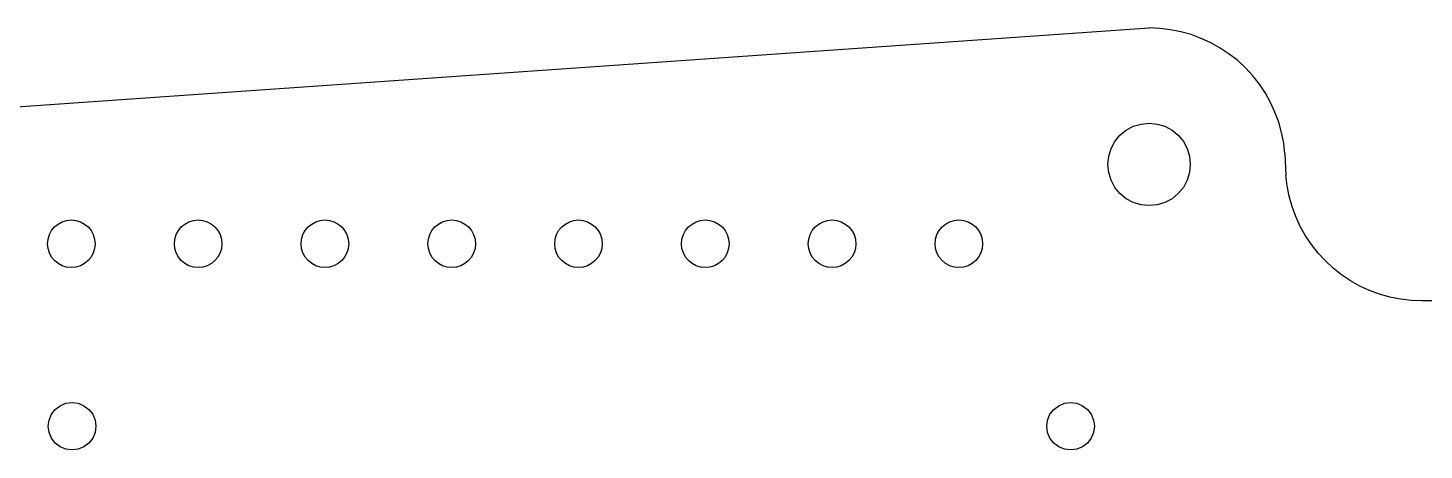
# Model space of a CAD drawing. Extents: x -210 to 205, y -74 to 71.
# Drawn here: x 0.1 to 100.4, y 40.4 to 70.7 of the extents above; entities that cross this region are included whole.
import ezdxf

# ---------------------------------------------------------------- set-up
doc = ezdxf.new("R2010")
doc.units = 0
doc.layers.get('0').update_dxf_attribs({"linetype": 'CONTINUOUS'})

msp = doc.modelspace()

# ---------------------------------------------------------------- linework, layer by layer
for p, q in [((-83.38, 59.32), (80.65, 70.72)), ((81.42, 70.68), (80.65, 70.72)), ((82.19, 70.59), (81.42, 70.68)), ((82.94, 70.44), (82.19, 70.59)), ((83.68, 70.24), (82.94, 70.44)), ((84.4, 69.97), (83.68, 70.24)), ((85.1, 69.65), (84.4, 69.97)), ((85.77, 69.27), (85.1, 69.65)), ((86.41, 68.84), (85.77, 69.27)), ((87.02, 68.37), (86.41, 68.84)), ((87.58, 67.85), (87.02, 68.37)), ((88.1, 67.28), (87.58, 67.85)), ((88.58, 66.68), (88.1, 67.28)), ((89.01, 66.04), (88.58, 66.68)), ((89.38, 65.37), (89.01, 66.04)), ((89.7, 64.67), (89.38, 65.37)), ((89.97, 63.95), (89.7, 64.67)), ((78.56, 63.01), (79.01, 63.38)), ((79.01, 63.38), (79.52, 63.66)), ((79.52, 63.66), (80.08, 63.82)), ((80.08, 63.82), (80.65, 63.88)), ((80.65, 63.88), (81.23, 63.82)), ((81.23, 63.82), (81.79, 63.66)), ((81.79, 63.66), (82.3, 63.38)), ((82.3, 63.38), (82.75, 63.01)), ((90.18, 63.21), (89.97, 63.95)), ((77.92, 62.05), (78.19, 62.56)), ((78.19, 62.56), (78.56, 63.01)), ((82.75, 63.01), (83.12, 62.56)), ((83.12, 62.56), (83.39, 62.05)), ((90.33, 62.45), (90.18, 63.21)), ((90.42, 61.69), (90.33, 62.45)), ((77.69, 60.92), (77.75, 61.5)), ((77.75, 61.5), (77.92, 62.05)), ((83.39, 62.05), (83.56, 61.5)), ((83.56, 61.5), (83.61, 60.92)), ((90.42, 61.69), (90.48, 60.15)), ((77.75, 60.34), (77.69, 60.92)), ((77.92, 59.79), (77.75, 60.34)), ((83.56, 60.34), (83.39, 59.79)), ((83.61, 60.92), (83.56, 60.34)), ((78.19, 59.27), (77.92, 59.79)), ((78.56, 58.82), (78.19, 59.27)), ((83.12, 59.27), (82.75, 58.82)), ((83.39, 59.79), (83.12, 59.27)), ((90.57, 59.39), (90.48, 60.15)), ((90.72, 58.63), (90.57, 59.39)), ((79.01, 58.46), (78.56, 58.82)), ((79.52, 58.18), (79.01, 58.46)), ((82.3, 58.46), (81.79, 58.18)), ((82.75, 58.82), (82.3, 58.46)), ((90.93, 57.89), (90.72, 58.63)), ((80.08, 58.01), (79.52, 58.18)), ((80.65, 57.96), (80.08, 58.01)), ((81.23, 58.01), (80.65, 57.96)), ((81.79, 58.18), (81.23, 58.01)), ((91.19, 57.17), (90.93, 57.89)), ((1.77, 56.17), (1.99, 56.43)), ((1.99, 56.43), (2.24, 56.64)), ((2.24, 56.64), (2.54, 56.8)), ((2.54, 56.8), (2.86, 56.9)), ((2.86, 56.9), (3.19, 56.93)), ((3.19, 56.93), (3.53, 56.9)), ((3.53, 56.9), (3.85, 56.8)), ((3.85, 56.8), (4.14, 56.64)), ((4.14, 56.64), (4.4, 56.43)), ((4.4, 56.43), (4.61, 56.17)), ((10.89, 56.17), (11.1, 56.43)), ((11.1, 56.43), (11.36, 56.64)), ((11.36, 56.64), (11.65, 56.8)), ((11.65, 56.8), (11.97, 56.9)), ((11.97, 56.9), (12.31, 56.93)), ((12.31, 56.93), (12.64, 56.9)), ((12.64, 56.9), (12.96, 56.8)), ((12.96, 56.8), (13.26, 56.64)), ((13.26, 56.64), (13.52, 56.43)), ((13.52, 56.43), (13.73, 56.17)), ((20, 56.17), (20.21, 56.43)), ((20.21, 56.43), (20.47, 56.64)), ((20.47, 56.64), (20.77, 56.8)), ((20.77, 56.8), (21.09, 56.9)), ((21.09, 56.9), (21.42, 56.93)), ((21.42, 56.93), (21.75, 56.9)), ((21.75, 56.9), (22.07, 56.8)), ((22.07, 56.8), (22.37, 56.64)), ((22.37, 56.64), (22.63, 56.43)), ((22.63, 56.43), (22.84, 56.17)), ((29.11, 56.17), (29.32, 56.43)), ((29.32, 56.43), (29.58, 56.64)), ((29.58, 56.64), (29.88, 56.8)), ((29.88, 56.8), (30.2, 56.9)), ((30.2, 56.9), (30.53, 56.93)), ((30.53, 56.93), (30.87, 56.9)), ((30.87, 56.9), (31.19, 56.8)), ((31.19, 56.8), (31.48, 56.64)), ((31.48, 56.64), (31.74, 56.43)), ((31.74, 56.43), (31.95, 56.17)), ((38.22, 56.17), (38.44, 56.43)), ((38.44, 56.43), (38.7, 56.64)), ((38.7, 56.64), (38.99, 56.8)), ((38.99, 56.8), (39.31, 56.9)), ((39.31, 56.9), (39.65, 56.93)), ((39.65, 56.93), (39.98, 56.9)), ((39.98, 56.9), (40.3, 56.8)), ((40.3, 56.8), (40.59, 56.64)), ((40.59, 56.64), (40.85, 56.43)), ((40.85, 56.43), (41.07, 56.17)), ((47.34, 56.17), (47.55, 56.43)), ((47.55, 56.43), (47.81, 56.64)), ((47.81, 56.64), (48.1, 56.8)), ((48.1, 56.8), (48.42, 56.9)), ((48.42, 56.9), (48.76, 56.93)), ((48.76, 56.93), (49.09, 56.9)), ((49.09, 56.9), (49.41, 56.8)), ((49.41, 56.8), (49.71, 56.64)), ((49.71, 56.64), (49.97, 56.43)), ((49.97, 56.43), (50.18, 56.17)), ((56.45, 56.17), (56.66, 56.43)), ((56.66, 56.43), (56.92, 56.64)), ((56.92, 56.64), (57.22, 56.8)), ((57.22, 56.8), (57.54, 56.9)), ((57.54, 56.9), (57.87, 56.93)), ((57.87, 56.93), (58.2, 56.9)), ((58.2, 56.9), (58.52, 56.8)), ((58.52, 56.8), (58.82, 56.64)), ((58.82, 56.64), (59.08, 56.43)), ((59.08, 56.43), (59.29, 56.17)), ((65.56, 56.17), (65.78, 56.43)), ((65.78, 56.43), (66.03, 56.64)), ((66.03, 56.64), (66.33, 56.8)), ((66.33, 56.8), (66.65, 56.9)), ((66.65, 56.9), (66.98, 56.93)), ((66.98, 56.93), (67.32, 56.9)), ((67.32, 56.9), (67.64, 56.8)), ((67.64, 56.8), (67.93, 56.64)), ((67.93, 56.64), (68.19, 56.43)), ((68.19, 56.43), (68.4, 56.17)), ((91.52, 56.47), (91.19, 57.17)), ((91.89, 55.8), (91.52, 56.47)), ((1.49, 55.22), (1.52, 55.56)), ((1.52, 54.89), (1.49, 55.22)), ((1.52, 55.56), (1.62, 55.88)), ((1.62, 55.88), (1.77, 56.17)), ((4.61, 56.17), (4.77, 55.88)), ((4.77, 55.88), (4.87, 55.56)), ((4.87, 55.56), (4.9, 55.22)), ((4.9, 55.22), (4.87, 54.89)), ((10.6, 55.22), (10.63, 55.56)), ((10.63, 54.89), (10.6, 55.22)), ((10.63, 55.56), (10.73, 55.88)), ((10.73, 55.88), (10.89, 56.17)), ((13.73, 56.17), (13.89, 55.88)), ((13.89, 55.88), (13.98, 55.56)), ((13.98, 55.56), (14.02, 55.22)), ((14.02, 55.22), (13.98, 54.89)), ((19.71, 55.22), (19.74, 55.56)), ((19.74, 54.89), (19.71, 55.22)), ((19.74, 55.56), (19.84, 55.88)), ((19.84, 55.88), (20, 56.17)), ((22.84, 56.17), (23, 55.88)), ((23, 55.88), (23.1, 55.56)), ((23.1, 55.56), (23.13, 55.22)), ((23.13, 55.22), (23.1, 54.89)), ((28.82, 55.22), (28.86, 55.56)), ((28.86, 54.89), (28.82, 55.22)), ((28.86, 55.56), (28.95, 55.88)), ((28.95, 55.88), (29.11, 56.17)), ((31.95, 56.17), (32.11, 55.88)), ((32.11, 55.88), (32.21, 55.56)), ((32.21, 55.56), (32.24, 55.22)), ((32.24, 55.22), (32.21, 54.89)), ((37.94, 55.22), (37.97, 55.56)), ((37.97, 54.89), (37.94, 55.22)), ((37.97, 55.56), (38.07, 55.88)), ((38.07, 55.88), (38.22, 56.17)), ((41.07, 56.17), (41.22, 55.88)), ((41.22, 55.88), (41.32, 55.56)), ((41.32, 55.56), (41.35, 55.22)), ((41.35, 55.22), (41.32, 54.89)), ((47.05, 55.22), (47.08, 55.56)), ((47.08, 54.89), (47.05, 55.22)), ((47.08, 55.56), (47.18, 55.88)), ((47.18, 55.88), (47.34, 56.17)), ((50.18, 56.17), (50.34, 55.88)), ((50.34, 55.88), (50.43, 55.56)), ((50.43, 55.56), (50.47, 55.22)), ((50.47, 55.22), (50.43, 54.89)), ((56.16, 55.22), (56.2, 55.56)), ((56.2, 54.89), (56.16, 55.22)), ((56.2, 55.56), (56.29, 55.88)), ((56.29, 55.88), (56.45, 56.17)), ((59.29, 56.17), (59.45, 55.88)), ((59.45, 55.88), (59.55, 55.56)), ((59.55, 55.56), (59.58, 55.22)), ((59.58, 55.22), (59.55, 54.89)), ((65.28, 55.22), (65.31, 55.56)), ((65.31, 54.89), (65.28, 55.22)), ((65.31, 55.56), (65.41, 55.88)), ((65.41, 55.88), (65.56, 56.17)), ((68.4, 56.17), (68.56, 55.88)), ((68.56, 55.88), (68.66, 55.56)), ((68.66, 55.56), (68.69, 55.22)), ((68.69, 55.22), (68.66, 54.89)), ((92.32, 55.16), (91.89, 55.8)), ((1.62, 54.57), (1.52, 54.89)), ((1.77, 54.27), (1.62, 54.57)), ((1.99, 54.02), (1.77, 54.27)), ((4.61, 54.27), (4.4, 54.02)), ((4.77, 54.57), (4.61, 54.27)), ((4.87, 54.89), (4.77, 54.57)), ((10.73, 54.57), (10.63, 54.89)), ((10.89, 54.27), (10.73, 54.57)), ((11.1, 54.02), (10.89, 54.27)), ((13.73, 54.27), (13.52, 54.02)), ((13.89, 54.57), (13.73, 54.27)), ((13.98, 54.89), (13.89, 54.57)), ((19.84, 54.57), (19.74, 54.89)), ((20, 54.27), (19.84, 54.57)), ((20.21, 54.02), (20, 54.27)), ((22.84, 54.27), (22.63, 54.02)), ((23, 54.57), (22.84, 54.27)), ((23.1, 54.89), (23, 54.57)), ((28.95, 54.57), (28.86, 54.89)), ((29.11, 54.27), (28.95, 54.57)), ((29.32, 54.02), (29.11, 54.27)), ((31.95, 54.27), (31.74, 54.02)), ((32.11, 54.57), (31.95, 54.27)), ((32.21, 54.89), (32.11, 54.57)), ((38.07, 54.57), (37.97, 54.89)), ((38.22, 54.27), (38.07, 54.57)), ((38.44, 54.02), (38.22, 54.27)), ((41.07, 54.27), (40.85, 54.02)), ((41.22, 54.57), (41.07, 54.27)), ((41.32, 54.89), (41.22, 54.57)), ((47.18, 54.57), (47.08, 54.89)), ((47.34, 54.27), (47.18, 54.57)), ((47.55, 54.02), (47.34, 54.27)), ((50.18, 54.27), (49.97, 54.02)), ((50.34, 54.57), (50.18, 54.27)), ((50.43, 54.89), (50.34, 54.57)), ((56.29, 54.57), (56.2, 54.89)), ((56.45, 54.27), (56.29, 54.57)), ((56.66, 54.02), (56.45, 54.27)), ((59.29, 54.27), (59.08, 54.02)), ((59.45, 54.57), (59.29, 54.27)), ((59.55, 54.89), (59.45, 54.57)), ((65.41, 54.57), (65.31, 54.89)), ((65.56, 54.27), (65.41, 54.57)), ((65.78, 54.02), (65.56, 54.27)), ((68.4, 54.27), (68.19, 54.02)), ((68.56, 54.57), (68.4, 54.27)), ((68.66, 54.89), (68.56, 54.57)), ((92.8, 54.56), (92.32, 55.16)), ((93.32, 53.99), (92.8, 54.56)), ((2.24, 53.8), (1.99, 54.02)), ((2.54, 53.64), (2.24, 53.8)), ((2.86, 53.55), (2.54, 53.64)), ((3.19, 53.51), (2.86, 53.55)), ((3.53, 53.55), (3.19, 53.51)), ((3.85, 53.64), (3.53, 53.55)), ((4.14, 53.8), (3.85, 53.64)), ((4.4, 54.02), (4.14, 53.8)), ((11.36, 53.8), (11.1, 54.02)), ((11.65, 53.64), (11.36, 53.8)), ((11.97, 53.55), (11.65, 53.64)), ((12.31, 53.51), (11.97, 53.55)), ((12.64, 53.55), (12.31, 53.51)), ((12.96, 53.64), (12.64, 53.55)), ((13.26, 53.8), (12.96, 53.64)), ((13.52, 54.02), (13.26, 53.8)), ((20.47, 53.8), (20.21, 54.02)), ((20.77, 53.64), (20.47, 53.8)), ((21.09, 53.55), (20.77, 53.64)), ((21.42, 53.51), (21.09, 53.55)), ((21.75, 53.55), (21.42, 53.51)), ((22.07, 53.64), (21.75, 53.55)), ((22.37, 53.8), (22.07, 53.64)), ((22.63, 54.02), (22.37, 53.8)), ((29.58, 53.8), (29.32, 54.02)), ((29.88, 53.64), (29.58, 53.8)), ((30.2, 53.55), (29.88, 53.64)), ((30.53, 53.51), (30.2, 53.55)), ((30.87, 53.55), (30.53, 53.51)), ((31.19, 53.64), (30.87, 53.55)), ((31.48, 53.8), (31.19, 53.64)), ((31.74, 54.02), (31.48, 53.8)), ((38.7, 53.8), (38.44, 54.02)), ((38.99, 53.64), (38.7, 53.8)), ((39.31, 53.55), (38.99, 53.64)), ((39.65, 53.51), (39.31, 53.55)), ((39.98, 53.55), (39.65, 53.51)), ((40.3, 53.64), (39.98, 53.55)), ((40.59, 53.8), (40.3, 53.64)), ((40.85, 54.02), (40.59, 53.8)), ((47.81, 53.8), (47.55, 54.02)), ((48.1, 53.64), (47.81, 53.8)), ((48.42, 53.55), (48.1, 53.64)), ((48.76, 53.51), (48.42, 53.55)), ((49.09, 53.55), (48.76, 53.51)), ((49.41, 53.64), (49.09, 53.55)), ((49.71, 53.8), (49.41, 53.64)), ((49.97, 54.02), (49.71, 53.8)), ((56.92, 53.8), (56.66, 54.02)), ((57.22, 53.64), (56.92, 53.8)), ((57.54, 53.55), (57.22, 53.64)), ((57.87, 53.51), (57.54, 53.55)), ((58.2, 53.55), (57.87, 53.51)), ((58.52, 53.64), (58.2, 53.55)), ((58.82, 53.8), (58.52, 53.64)), ((59.08, 54.02), (58.82, 53.8)), ((66.03, 53.8), (65.78, 54.02)), ((66.33, 53.64), (66.03, 53.8)), ((66.65, 53.55), (66.33, 53.64)), ((66.98, 53.51), (66.65, 53.55)), ((67.32, 53.55), (66.98, 53.51)), ((67.64, 53.64), (67.32, 53.55)), ((67.93, 53.8), (67.64, 53.64)), ((68.19, 54.02), (67.93, 53.8)), ((93.88, 53.47), (93.32, 53.99)), ((94.49, 52.99), (93.88, 53.47)), ((95.13, 52.57), (94.49, 52.99)), ((95.8, 52.19), (95.13, 52.57)), ((96.5, 51.87), (95.8, 52.19)), ((97.22, 51.6), (96.5, 51.87)), ((97.96, 51.39), (97.22, 51.6)), ((98.71, 51.24), (97.96, 51.39)), ((99.48, 51.15), (98.71, 51.24)), ((100.25, 51.12), (99.48, 51.15)), ((195.02, 51.12), (100.25, 51.12)), ((1.77, 42.98), (2.04, 43.33)), ((2.04, 43.33), (2.39, 43.6)), ((2.39, 43.6), (2.8, 43.77)), ((2.8, 43.77), (3.25, 43.83)), ((3.25, 43.83), (3.69, 43.77)), ((3.69, 43.77), (4.1, 43.6)), ((4.1, 43.6), (4.45, 43.33)), ((4.45, 43.33), (4.73, 42.98)), ((73.53, 42.98), (73.8, 43.33)), ((73.8, 43.33), (74.16, 43.6)), ((74.16, 43.6), (74.57, 43.77)), ((74.57, 43.77), (75.01, 43.83)), ((75.01, 43.83), (75.45, 43.77)), ((75.45, 43.77), (75.86, 43.6)), ((75.86, 43.6), (76.22, 43.33)), ((76.22, 43.33), (76.49, 42.98)), ((1.54, 42.12), (1.6, 42.57)), ((1.6, 42.57), (1.77, 42.98)), ((4.73, 42.98), (4.9, 42.57)), ((4.9, 42.57), (4.95, 42.12)), ((73.3, 42.12), (73.36, 42.57)), ((73.36, 42.57), (73.53, 42.98)), ((76.49, 42.98), (76.66, 42.57)), ((76.66, 42.57), (76.72, 42.12)), ((1.6, 41.68), (1.54, 42.12)), ((1.77, 41.27), (1.6, 41.68)), ((2.04, 40.92), (1.77, 41.27)), ((4.73, 41.27), (4.45, 40.92)), ((4.9, 41.68), (4.73, 41.27)), ((4.95, 42.12), (4.9, 41.68)), ((73.36, 41.68), (73.3, 42.12)), ((73.53, 41.27), (73.36, 41.68)), ((73.8, 40.92), (73.53, 41.27)), ((76.49, 41.27), (76.22, 40.92)), ((76.66, 41.68), (76.49, 41.27)), ((76.72, 42.12), (76.66, 41.68)), ((2.39, 40.64), (2.04, 40.92)), ((2.8, 40.47), (2.39, 40.64)), ((3.25, 40.42), (2.8, 40.47)), ((3.69, 40.47), (3.25, 40.42)), ((4.1, 40.64), (3.69, 40.47)), ((4.45, 40.92), (4.1, 40.64)), ((74.16, 40.64), (73.8, 40.92)), ((74.57, 40.47), (74.16, 40.64)), ((75.01, 40.42), (74.57, 40.47)), ((75.45, 40.47), (75.01, 40.42)), ((75.86, 40.64), (75.45, 40.47)), ((76.22, 40.92), (75.86, 40.64))]:
    msp.add_line(p, q)

doc.saveas('drawing.dxf')
